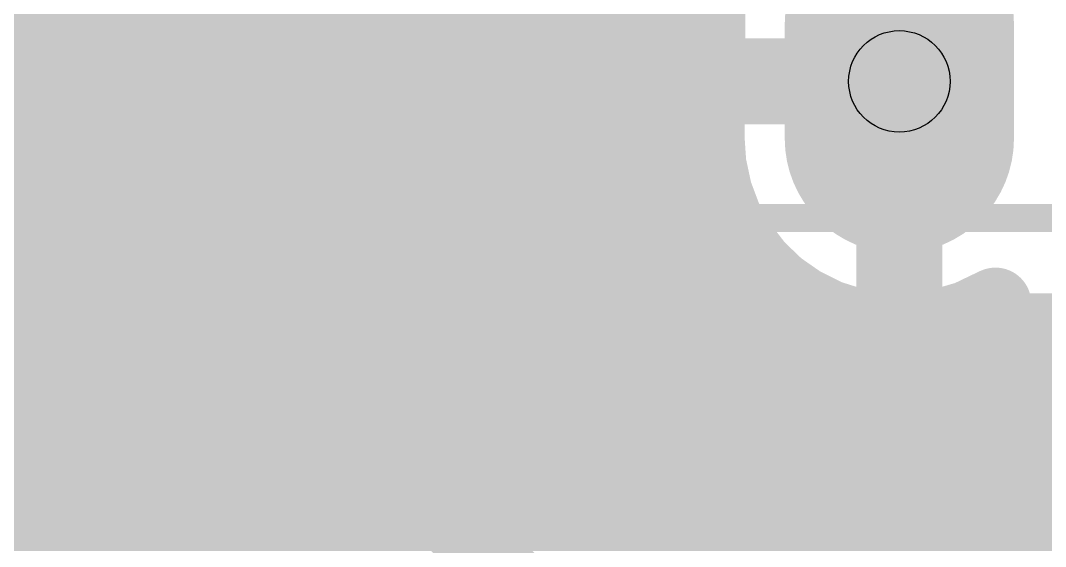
# Model space of a CAD drawing. Extents: x -0.06 to 2.31, y -0.06 to 2.06.
# Drawn here: x 0.7373 to 1.095, y 0.4306 to 0.6142 of the extents above; entities that cross this region are included whole.
import ezdxf

# ---------------------------------------------------------------- set-up
doc = ezdxf.new("R2010")
doc.units = 0
for name, color, linetype in [('Bottom', 6, 'CONTINUOUS'), ('Drill_Bottom', 8, 'CONTINUOUS'), ('Drill_Top', 7, 'CONTINUOUS'), ('Top', 5, 'CONTINUOUS'), ('Top_Silk', 2, 'CONTINUOUS')]:
    doc.layers.add(name, color=color, linetype=linetype)

msp = doc.modelspace()

# ---------------------------------------------------------------- linework, layer by layer
at = {"layer": 'Bottom', "linetype": 'CONTINUOUS'}
for points, const_width in [([(1.064, 0.613, 1), (1.024, 0.613, 1), (1.064, 0.613, 1)], 0.04), ([(0.9715, 0.6191, 1), (0.984, 0.6191, 1), (0.9715, 0.6191, 1)], 0.0125), ([(0.9715, 0.6191, 1), (0.984, 0.6191, 1), (0.9715, 0.6191, 1)], 0.0125), ([(1.064, 0.573, 1), (1.024, 0.573, 1), (1.064, 0.573, 1)], 0.04), ([(0.9713, 0.573, 1), (0.9838, 0.573, 1), (0.9713, 0.573, 1)], 0.0125), ([(0.9713, 0.573, 1), (0.9838, 0.573, 1), (0.9713, 0.573, 1)], 0.0125), ([(0.9718, 0.5641, 1), (0.9843, 0.5641, 1), (0.9718, 0.5641, 1)], 0.0125), ([(0.9718, 0.5641, 1), (0.9843, 0.5641, 1), (0.9718, 0.5641, 1)], 0.0125), ([(0.9739, 0.5543, 1), (0.9864, 0.5543, 1), (0.9739, 0.5543, 1)], 0.0125), ([(0.9739, 0.5543, 1), (0.9864, 0.5543, 1), (0.9739, 0.5543, 1)], 0.0125), ([(0.9774, 0.545, 1), (0.9899, 0.545, 1), (0.9774, 0.545, 1)], 0.0125), ([(0.9774, 0.545, 1), (0.9899, 0.545, 1), (0.9774, 0.545, 1)], 0.0125), ([(0.9823, 0.5363, 1), (0.9948, 0.5363, 1), (0.9823, 0.5363, 1)], 0.0125), ([(0.9823, 0.5363, 1), (0.9948, 0.5363, 1), (0.9823, 0.5363, 1)], 0.0125), ([(0.9884, 0.5284, 1), (1.0009, 0.5284, 1), (0.9884, 0.5284, 1)], 0.0125), ([(0.9884, 0.5284, 1), (1.0009, 0.5284, 1), (0.9884, 0.5284, 1)], 0.0125), ([(0.9957, 0.5215, 1), (1.0082, 0.5215, 1), (0.9957, 0.5215, 1)], 0.0125), ([(0.9957, 0.5215, 1), (1.0082, 0.5215, 1), (0.9957, 0.5215, 1)], 0.0125), ([(1.0039, 0.5158, 1), (1.0164, 0.5158, 1), (1.0039, 0.5158, 1)], 0.0125), ([(1.0039, 0.5158, 1), (1.0164, 0.5158, 1), (1.0039, 0.5158, 1)], 0.0125), ([(1.0713, 0.5155, 1), (1.0838, 0.5155, 1), (1.0713, 0.5155, 1)], 0.0125), ([(1.0713, 0.5155, 1), (1.0838, 0.5155, 1), (1.0713, 0.5155, 1)], 0.0125), ([(1.0128, 0.5113, 1), (1.0253, 0.5113, 1), (1.0128, 0.5113, 1)], 0.0125), ([(1.0128, 0.5113, 1), (1.0253, 0.5113, 1), (1.0128, 0.5113, 1)], 0.0125), ([(1.0617, 0.5109, 1), (1.0742, 0.5109, 1), (1.0617, 0.5109, 1)], 0.0125), ([(1.0617, 0.5109, 1), (1.0742, 0.5109, 1), (1.0617, 0.5109, 1)], 0.0125), ([(1.0223, 0.5083, 1), (1.0348, 0.5083, 1), (1.0223, 0.5083, 1)], 0.0125), ([(1.0223, 0.5083, 1), (1.0348, 0.5083, 1), (1.0223, 0.5083, 1)], 0.0125), ([(1.0322, 0.5067, 1), (1.0447, 0.5067, 1), (1.0322, 0.5067, 1)], 0.0125), ([(1.0322, 0.5067, 1), (1.0447, 0.5067, 1), (1.0322, 0.5067, 1)], 0.0125), ([(1.0422, 0.5066, 1), (1.0547, 0.5066, 1), (1.0422, 0.5066, 1)], 0.0125), ([(1.0422, 0.5066, 1), (1.0547, 0.5066, 1), (1.0422, 0.5066, 1)], 0.0125), ([(1.0521, 0.5081, 1), (1.0646, 0.5081, 1), (1.0521, 0.5081, 1)], 0.0125), ([(1.0521, 0.5081, 1), (1.0646, 0.5081, 1), (1.0521, 0.5081, 1)], 0.0125), ([(1.0713, 0.5065, 1), (1.0838, 0.5065, 1), (1.0713, 0.5065, 1)], 0.0125), ([(1.0713, 0.5065, 1), (1.0838, 0.5065, 1), (1.0713, 0.5065, 1)], 0.0125)]:
    msp.add_lwpolyline(points, format="xyb", dxfattribs=dict(at, const_width=const_width))
for points, const_width in [([(0.7426, 0.633), (0.7105, 0.6008)], 0.025), ([(0.9778, 0.6191), (0.9794, 0.6289)], 0.025), ([(0.9775, 0.573), (0.9778, 0.6191)], 0.025), ([(0.7279, 0.6157), (0.9751, 0.6157)], 0.025), ([(0.9775, 0.593), (1.044, 0.593)], 0.03), ([(1.044, 0.593), (1.044, 0.5065)], 0.03), ([(0.713, 0.5908), (0.975, 0.5908)], 0.025), ([(0.9781, 0.5641), (0.9775, 0.573)], 0.025), ([(0.7126, 0.566), (0.9754, 0.566)], 0.025), ([(0.9802, 0.5543), (0.9781, 0.5641)], 0.025), ([(0.9837, 0.545), (0.9802, 0.5543)], 0.025), ([(0.9886, 0.5363), (0.9837, 0.545)], 0.025), ([(0.7049, 0.5411), (0.9832, 0.5411)], 0.025), ([(0.9947, 0.5284), (0.9886, 0.5363)], 0.025), ([(1.0019, 0.5215), (0.9947, 0.5284)], 0.025), ([(1.0101, 0.5158), (1.0019, 0.5215)], 0.025), ([(0.6811, 0.5162), (1.0068, 0.5162)], 0.025), ([(1.0191, 0.5113), (1.0101, 0.5158)], 0.025), ([(1.0775, 0.5155), (1.0679, 0.5109)], 0.025), ([(1.0775, 0.5065), (1.0775, 0.5155)], 0.025), ([(1.0286, 0.5083), (1.0191, 0.5113)], 0.025), ([(1.0679, 0.5109), (1.0583, 0.5081)], 0.025), ([(1.0385, 0.5067), (1.0286, 0.5083)], 0.025), ([(1.0485, 0.5066), (1.0385, 0.5067)], 0.025), ([(1.0583, 0.5081), (1.0485, 0.5066)], 0.025), ([(1.2105, 0.5065), (1.0775, 0.5065)], 0.025), ([(0.517, 0.4914), (1.2502, 0.4914)], 0.025), ([(0.517, 0.4665), (1.2306, 0.4665)], 0.025), ([(0.517, 0.4416), (1.228, 0.4416)], 0.025)]:
    msp.add_lwpolyline(points, dxfattribs=dict(at, const_width=const_width))
at = {"layer": 'Bottom'}
msp.add_solid([(1.004, 0.613), (1.084, 0.613), (1.004, 0.573), (1.084, 0.573)], dxfattribs=at)
at = {"layer": 'Drill_Bottom'}
msp.add_circle((1.044, 0.593), 0.0177, dxfattribs=at)
at = {"layer": 'Drill_Top'}
msp.add_circle((1.044, 0.593), 0.0177, dxfattribs=at)
at = {"layer": 'Top', "linetype": 'CONTINUOUS'}
for points, const_width in [([(0.7635, 0.6812), (0.9562, 0.4885)], 0.025), ([(0.722, 0.664), (0.939, 0.447)], 0.03), ([(0.9778, 0.6191), (0.9794, 0.6289)], 0.025), ([(0.9775, 0.573), (0.9778, 0.6191)], 0.025), ([(0.8655, 0.4618), (0.7104, 0.6169)], 0.025), ([(0.8315, 0.6157), (0.9751, 0.6157)], 0.025), ([(0.9775, 0.593), (1.044, 0.593)], 0.03), ([(1.044, 0.593), (1.044, 0.5065)], 0.03), ([(0.713, 0.5908), (0.734, 0.5908)], 0.025), ([(0.8563, 0.5908), (0.975, 0.5908)], 0.025), ([(0.9781, 0.5641), (0.9775, 0.573)], 0.025), ([(0.7126, 0.566), (0.7588, 0.566)], 0.025), ([(0.8812, 0.566), (0.9754, 0.566)], 0.025), ([(0.9802, 0.5543), (0.9781, 0.5641)], 0.025), ([(0.9837, 0.545), (0.9802, 0.5543)], 0.025), ([(0.9886, 0.5363), (0.9837, 0.545)], 0.025), ([(0.7049, 0.5411), (0.7837, 0.5411)], 0.025), ([(0.9061, 0.5411), (0.9832, 0.5411)], 0.025), ([(0.9947, 0.5284), (0.9886, 0.5363)], 0.025), ([(1.0019, 0.5215), (0.9947, 0.5284)], 0.025), ([(1.0101, 0.5158), (1.0019, 0.5215)], 0.025), ([(0.6811, 0.5162), (0.8086, 0.5162)], 0.025), ([(0.9309, 0.5162), (1.0068, 0.5162)], 0.025), ([(1.0191, 0.5113), (1.0101, 0.5158)], 0.025), ([(1.0775, 0.5155), (1.0679, 0.5109)], 0.025), ([(1.0775, 0.5065), (1.0775, 0.5155)], 0.025), ([(1.0286, 0.5083), (1.0191, 0.5113)], 0.025), ([(1.0679, 0.5109), (1.0583, 0.5081)], 0.025), ([(1.0385, 0.5067), (1.0286, 0.5083)], 0.025), ([(1.0485, 0.5066), (1.0385, 0.5067)], 0.025), ([(1.0583, 0.5081), (1.0485, 0.5066)], 0.025), ([(1.2105, 0.5065), (1.0775, 0.5065)], 0.025), ([(0.519, 0.4914), (0.8335, 0.4914)], 0.025), ([(0.9558, 0.4914), (1.3057, 0.4914)], 0.025), ([(0.9562, 0.4885), (1.2323, 0.4884)], 0.025), ([(0.519, 0.4665), (0.8583, 0.4665)], 0.025), ([(0.912, 0.4154), (0.8655, 0.4618)], 0.025), ([(0.939, 0.447), (1.229, 0.447)], 0.03), ([(0.5415, 0.4416), (0.8832, 0.4416)], 0.025)]:
    msp.add_lwpolyline(points, dxfattribs=dict(at, const_width=const_width))
for points, const_width in [([(1.064, 0.613, 1), (1.024, 0.613, 1), (1.064, 0.613, 1)], 0.04), ([(0.9715, 0.6191, 1), (0.984, 0.6191, 1), (0.9715, 0.6191, 1)], 0.0125), ([(0.9715, 0.6191, 1), (0.984, 0.6191, 1), (0.9715, 0.6191, 1)], 0.0125), ([(1.064, 0.573, 1), (1.024, 0.573, 1), (1.064, 0.573, 1)], 0.04), ([(0.9713, 0.573, 1), (0.9838, 0.573, 1), (0.9713, 0.573, 1)], 0.0125), ([(0.9713, 0.573, 1), (0.9838, 0.573, 1), (0.9713, 0.573, 1)], 0.0125), ([(0.9718, 0.5641, 1), (0.9843, 0.5641, 1), (0.9718, 0.5641, 1)], 0.0125), ([(0.9718, 0.5641, 1), (0.9843, 0.5641, 1), (0.9718, 0.5641, 1)], 0.0125), ([(0.9739, 0.5543, 1), (0.9864, 0.5543, 1), (0.9739, 0.5543, 1)], 0.0125), ([(0.9739, 0.5543, 1), (0.9864, 0.5543, 1), (0.9739, 0.5543, 1)], 0.0125), ([(0.9774, 0.545, 1), (0.9899, 0.545, 1), (0.9774, 0.545, 1)], 0.0125), ([(0.9774, 0.545, 1), (0.9899, 0.545, 1), (0.9774, 0.545, 1)], 0.0125), ([(0.9823, 0.5363, 1), (0.9948, 0.5363, 1), (0.9823, 0.5363, 1)], 0.0125), ([(0.9823, 0.5363, 1), (0.9948, 0.5363, 1), (0.9823, 0.5363, 1)], 0.0125), ([(0.9884, 0.5284, 1), (1.0009, 0.5284, 1), (0.9884, 0.5284, 1)], 0.0125), ([(0.9884, 0.5284, 1), (1.0009, 0.5284, 1), (0.9884, 0.5284, 1)], 0.0125), ([(0.9957, 0.5215, 1), (1.0082, 0.5215, 1), (0.9957, 0.5215, 1)], 0.0125), ([(0.9957, 0.5215, 1), (1.0082, 0.5215, 1), (0.9957, 0.5215, 1)], 0.0125), ([(1.0039, 0.5158, 1), (1.0164, 0.5158, 1), (1.0039, 0.5158, 1)], 0.0125), ([(1.0039, 0.5158, 1), (1.0164, 0.5158, 1), (1.0039, 0.5158, 1)], 0.0125), ([(1.0713, 0.5155, 1), (1.0838, 0.5155, 1), (1.0713, 0.5155, 1)], 0.0125), ([(1.0713, 0.5155, 1), (1.0838, 0.5155, 1), (1.0713, 0.5155, 1)], 0.0125), ([(1.0128, 0.5113, 1), (1.0253, 0.5113, 1), (1.0128, 0.5113, 1)], 0.0125), ([(1.0128, 0.5113, 1), (1.0253, 0.5113, 1), (1.0128, 0.5113, 1)], 0.0125), ([(1.0617, 0.5109, 1), (1.0742, 0.5109, 1), (1.0617, 0.5109, 1)], 0.0125), ([(1.0617, 0.5109, 1), (1.0742, 0.5109, 1), (1.0617, 0.5109, 1)], 0.0125), ([(1.0223, 0.5083, 1), (1.0348, 0.5083, 1), (1.0223, 0.5083, 1)], 0.0125), ([(1.0223, 0.5083, 1), (1.0348, 0.5083, 1), (1.0223, 0.5083, 1)], 0.0125), ([(1.0322, 0.5067, 1), (1.0447, 0.5067, 1), (1.0322, 0.5067, 1)], 0.0125), ([(1.0322, 0.5067, 1), (1.0447, 0.5067, 1), (1.0322, 0.5067, 1)], 0.0125), ([(1.0422, 0.5066, 1), (1.0547, 0.5066, 1), (1.0422, 0.5066, 1)], 0.0125), ([(1.0422, 0.5066, 1), (1.0547, 0.5066, 1), (1.0422, 0.5066, 1)], 0.0125), ([(1.0521, 0.5081, 1), (1.0646, 0.5081, 1), (1.0521, 0.5081, 1)], 0.0125), ([(1.0521, 0.5081, 1), (1.0646, 0.5081, 1), (1.0521, 0.5081, 1)], 0.0125), ([(1.0713, 0.5065, 1), (1.0838, 0.5065, 1), (1.0713, 0.5065, 1)], 0.0125), ([(1.0713, 0.5065, 1), (1.0838, 0.5065, 1), (1.0713, 0.5065, 1)], 0.0125), ([(0.9499, 0.4885, 1), (0.9624, 0.4885, 1), (0.9499, 0.4885, 1)], 0.0125), ([(0.9499, 0.4885, 1), (0.9624, 0.4885, 1), (0.9499, 0.4885, 1)], 0.0125), ([(0.8592, 0.4618, 1), (0.8717, 0.4618, 1), (0.8592, 0.4618, 1)], 0.0125), ([(0.8592, 0.4618, 1), (0.8717, 0.4618, 1), (0.8592, 0.4618, 1)], 0.0125), ([(0.9315, 0.447, 1), (0.9465, 0.447, 1), (0.9315, 0.447, 1)], 0.015), ([(0.9315, 0.447, 1), (0.9465, 0.447, 1), (0.9315, 0.447, 1)], 0.015)]:
    msp.add_lwpolyline(points, format="xyb", dxfattribs=dict(at, const_width=const_width))
at = {"layer": 'Top'}
msp.add_solid([(1.004, 0.613), (1.084, 0.613), (1.004, 0.573), (1.084, 0.573)], dxfattribs=at)
at = {"layer": 'Top_Silk', "linetype": 'CONTINUOUS', "const_width": 0.0098}
msp.add_lwpolyline([(1.2298, 0.5453), (0.4582, 0.5453)], dxfattribs=at)

doc.saveas('drawing.dxf')
